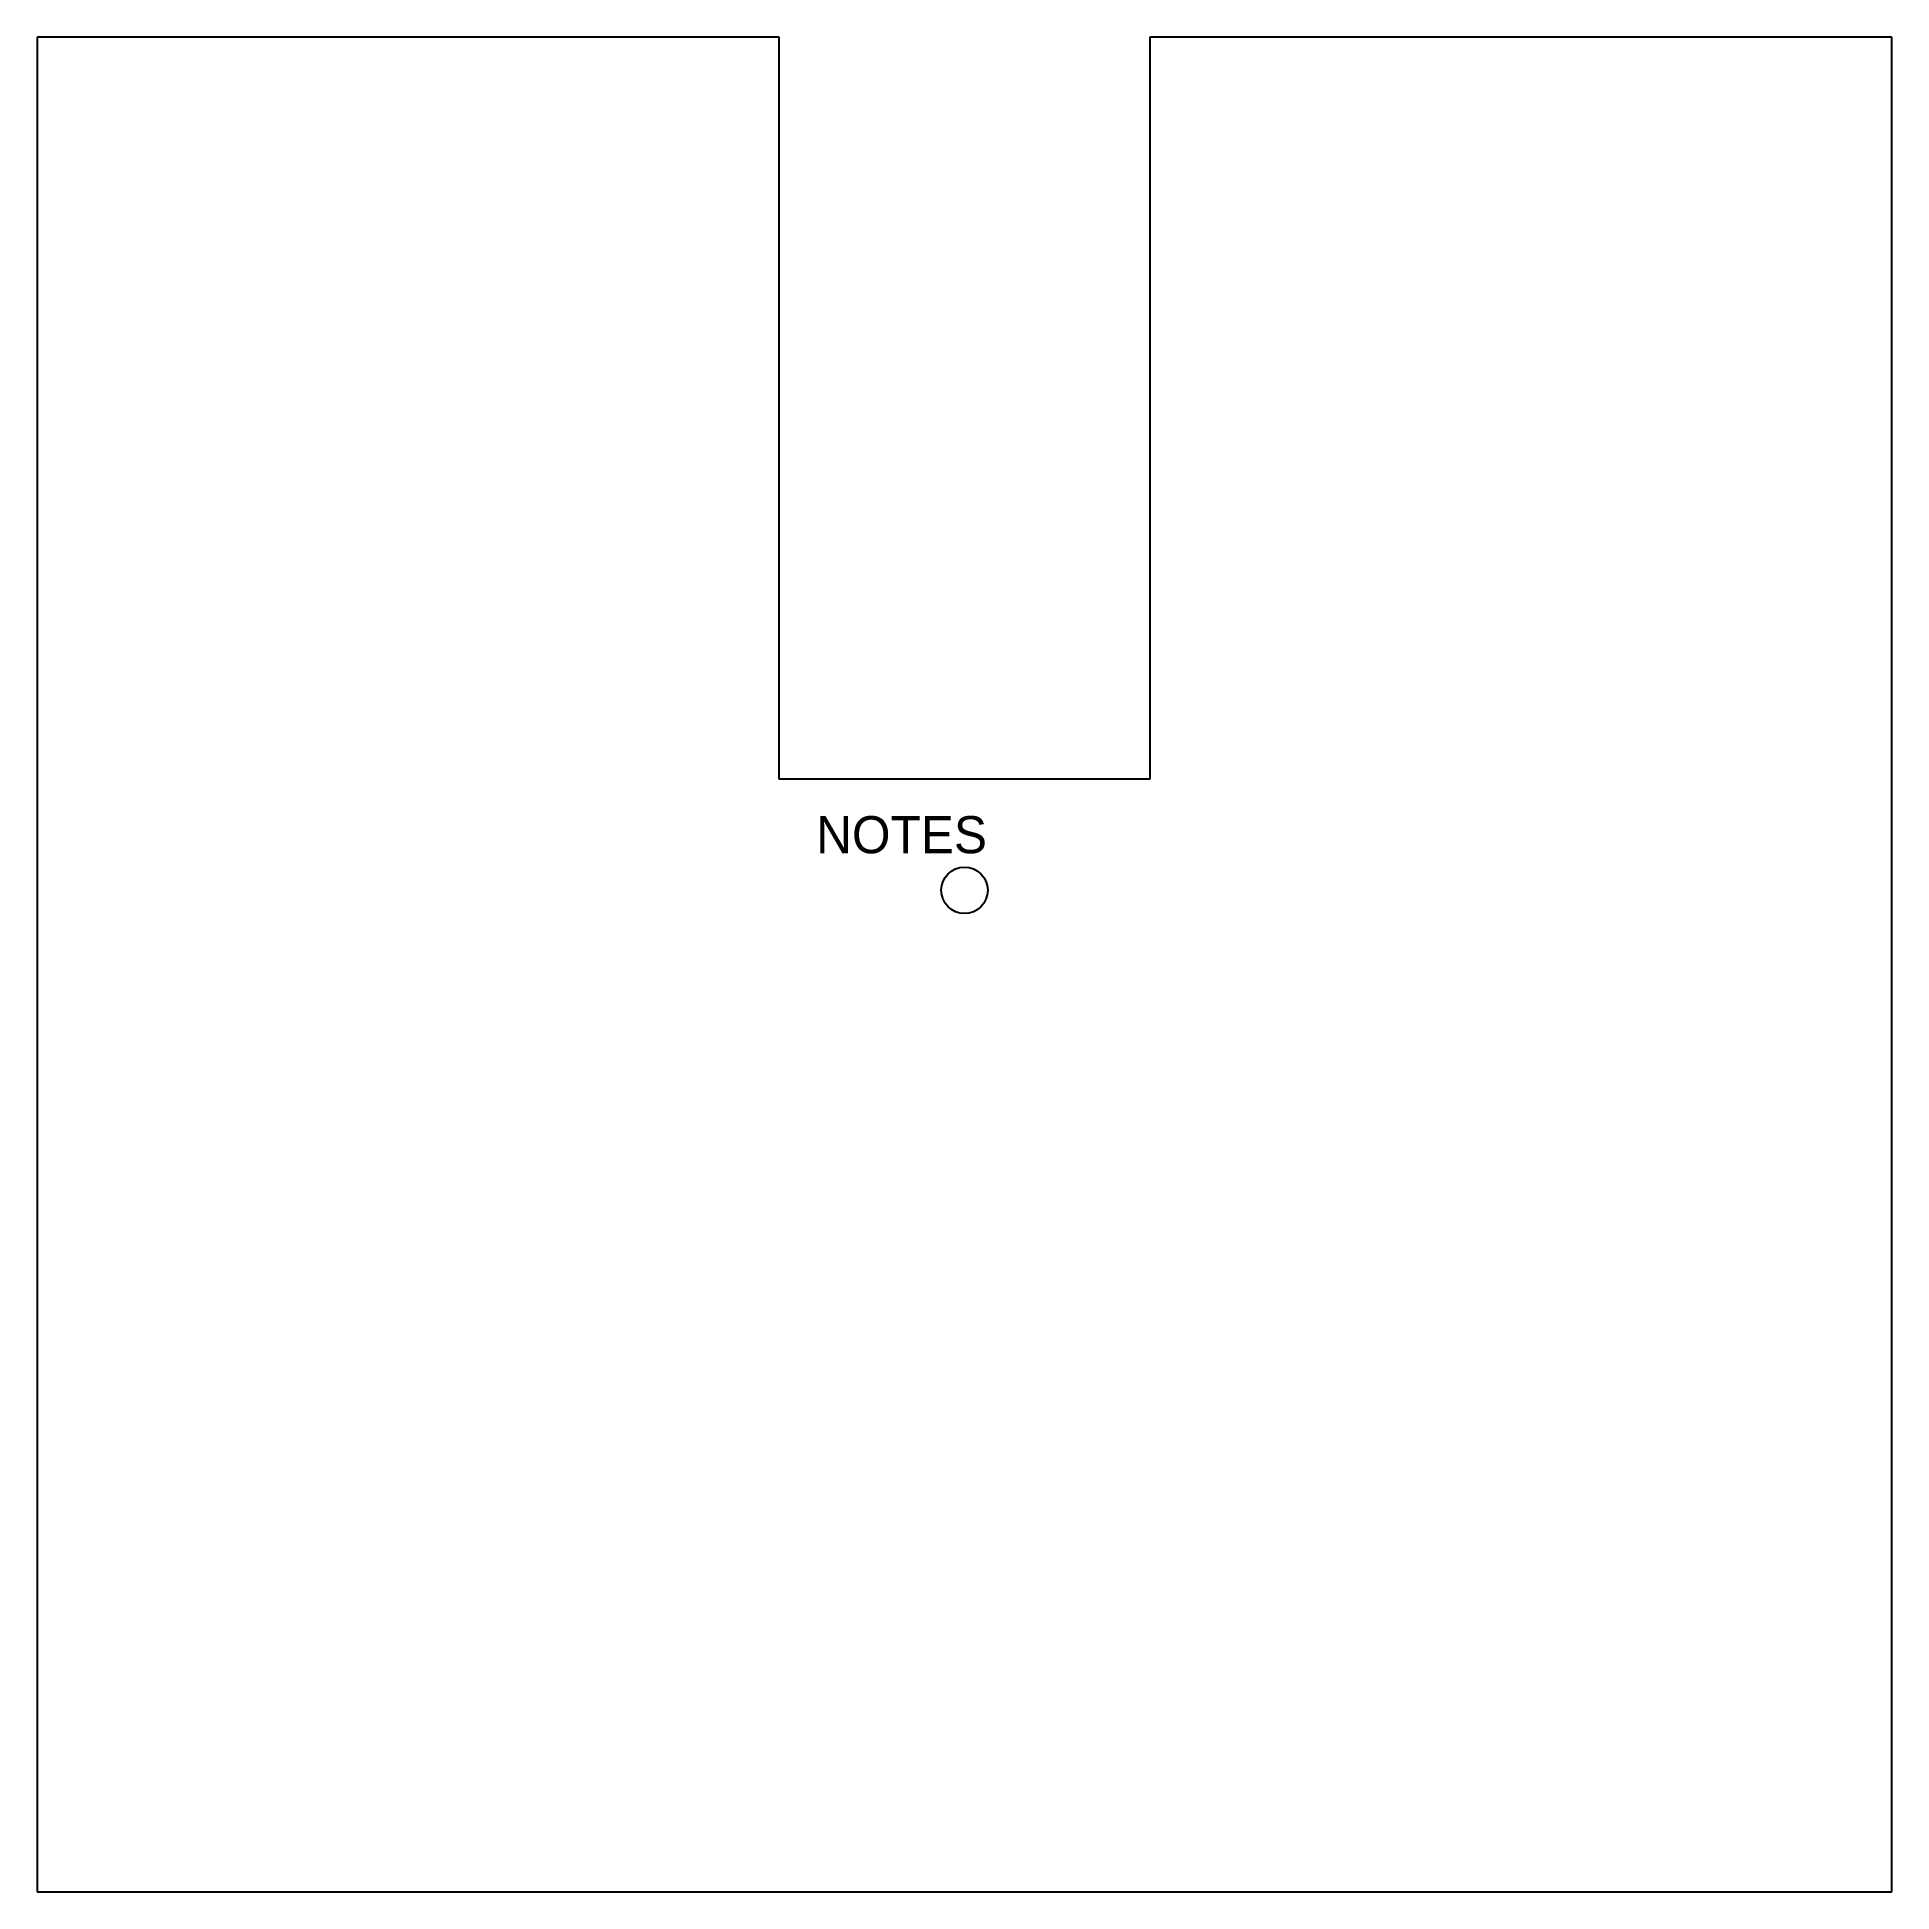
# Model space of a CAD drawing. Header units: millimetres. Extents: x 0 to 100, y 0 to 100.
import ezdxf

# ---------------------------------------------------------------- set-up
doc = ezdxf.new("R2010")
doc.units = ezdxf.units.MM

msp = doc.modelspace()

# ---------------------------------------------------------------- linework, layer by layer
for p, q in [((40, 100), (0, 100)), ((0, 100), (0, 0)), ((40, 60), (40, 100)), ((100, 100), (60, 100)), ((60, 100), (60, 60)), ((100, 0), (100, 100)), ((60, 60), (40, 60)), ((0, 0), (100, 0))]:
    msp.add_line(p, q)
msp.add_circle((50, 54), 1.25)

# ---------------------------------------------------------------- texts
at = {"insert": (42, 58), "char_height": 2, "attachment_point": 1}
msp.add_mtext('NOTES', dxfattribs=at)

doc.saveas('drawing.dxf')
